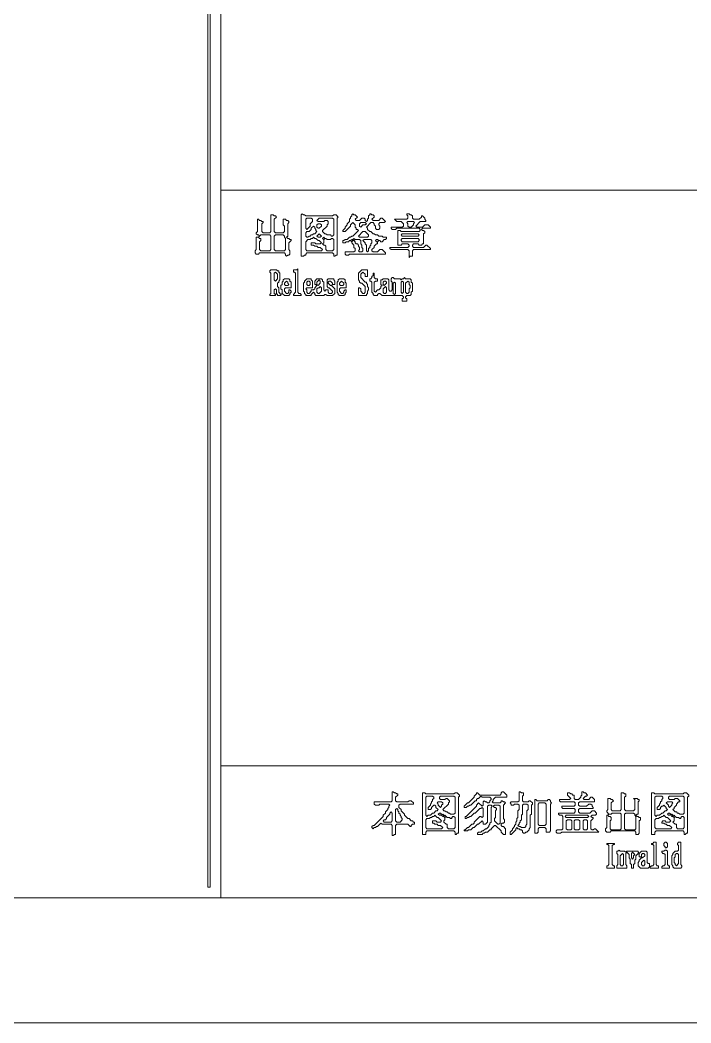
# Model space of a CAD drawing. Header units: millimetres. Extents: x 24 to 865, y 18 to 612.
# Drawn here: x 760.3 to 812.6, y 18.1 to 96.4 of the extents above; entities that cross this region are included whole.
import ezdxf

# ---------------------------------------------------------------- set-up
doc = ezdxf.new("R2010")
doc.units = ezdxf.units.MM
for name, color, linetype, lineweight in [('TRACE_CURVE', 6, 'CONTINUOUS', 0), ('TRACE_STRAIGHT', 5, 'CONTINUOUS', 0), ('TRACE_TEXT_SYMBOL', 6, 'CONTINUOUS', 0)]:
    doc.layers.add(name, color=color, linetype=linetype, lineweight=lineweight)

msp = doc.modelspace()

# ---------------------------------------------------------------- linework, layer by layer
at = {"layer": 'TRACE_CURVE', "color": 6}
msp.add_lwpolyline([(774.98, 600.7), (774.98, 28.726), (775.156, 28.726), (775.156, 600.7)], close=True, dxfattribs=at)
at = {"layer": 'TRACE_STRAIGHT', "color": 5}
for p, q in [((775.986, 601.456), (775.986, 27.883)), ((775.982, 83.099), (854.887, 83.099)), ((775.982, 38.197), (854.887, 38.197)), ((33.756, 27.883), (855.903, 27.883)), ((24.473, 18.127), (865.28, 18.127))]:
    msp.add_line(p, q, dxfattribs=at)
at = {"layer": 'TRACE_TEXT_SYMBOL', "color": 6}
for points in [[(779.885, 81.185), (779.885, 79.871), (779.797, 79.784), (779.272, 79.784), (779.184, 79.871), (779.184, 80.484), (779.272, 80.572), (779.272, 80.66), (779.184, 80.66), (779.097, 80.747), (779.009, 80.747), (778.921, 80.835), (778.834, 80.835), (778.834, 79.871), (778.746, 79.784), (778.746, 79.696), (778.834, 79.609), (778.921, 79.609), (779.009, 79.521), (778.921, 79.434), (778.746, 79.434), (778.746, 78.47), (778.659, 78.383), (778.659, 78.207), (778.746, 78.12), (778.921, 78.12), (779.009, 78.207), (780.936, 78.207), (781.023, 78.12), (781.023, 78.032), (781.111, 77.945), (781.198, 78.032), (781.286, 78.032), (781.374, 78.12), (781.374, 78.383), (781.286, 78.47), (781.286, 78.996), (781.461, 79.171), (781.461, 79.258), (781.374, 79.258), (781.286, 79.346), (781.198, 79.346), (781.111, 79.434), (781.198, 79.521), (781.198, 80.484), (781.286, 80.572), (781.286, 80.66), (781.198, 80.747), (781.111, 80.747), (781.023, 80.835), (780.848, 80.835), (780.848, 80.397), (780.936, 80.309), (780.936, 79.871), (780.848, 79.784), (780.235, 79.784), (780.148, 79.871), (780.148, 80.835), (780.323, 81.01), (780.235, 81.098), (780.148, 81.098), (780.06, 81.185)], [(782.337, 81.273), (782.249, 81.185), (782.249, 77.945), (782.425, 77.945), (782.512, 78.032), (782.6, 78.032), (782.6, 78.12), (782.687, 78.207), (784.702, 78.207), (784.789, 78.12), (784.789, 77.945), (784.877, 77.945), (784.964, 78.032), (785.052, 78.032), (785.052, 80.922), (785.14, 81.01), (784.964, 81.185), (784.789, 81.185), (784.702, 81.098), (782.6, 81.098), (782.512, 81.185), (782.425, 81.185)], [(782.6, 80.835), (782.687, 80.922), (783.038, 80.922), (783.125, 80.835), (783.125, 80.66), (782.95, 80.484), (782.95, 80.309), (782.687, 80.047), (782.6, 80.134)], [(783.651, 80.922), (784.702, 80.922), (784.789, 80.835), (784.789, 79.609), (784.702, 79.521), (784.614, 79.521), (784.526, 79.609), (784.264, 79.609), (784.176, 79.696), (784.089, 79.696), (783.913, 79.871), (783.913, 79.959), (784.264, 80.309), (784.264, 80.397), (784.351, 80.484), (784.351, 80.66), (784.264, 80.747), (784.089, 80.747), (784.001, 80.66), (783.563, 80.66), (783.476, 80.747)], [(790.482, 80.572), (790.569, 80.66), (791.007, 80.66), (791.095, 80.572), (791.007, 80.484), (791.007, 80.397), (790.832, 80.222), (790.657, 80.222), (790.569, 80.309), (790.569, 80.484)], [(783.213, 80.309), (783.3, 80.222), (783.3, 80.134), (783.388, 80.047), (783.388, 79.959), (783.476, 79.871), (783.3, 79.696), (783.213, 79.696), (783.125, 79.609), (783.038, 79.609), (782.95, 79.521), (782.862, 79.521), (782.775, 79.434), (782.687, 79.434), (782.6, 79.521), (782.6, 79.784), (782.687, 79.871), (782.862, 79.871), (783.038, 80.047), (783.038, 80.134)], [(783.476, 80.397), (783.563, 80.484), (783.738, 80.484), (783.826, 80.397), (783.826, 80.309), (783.651, 80.134), (783.563, 80.134), (783.476, 80.222)], [(787.066, 79.871), (787.241, 79.871), (787.504, 79.609), (787.504, 79.521), (787.417, 79.434), (786.804, 79.434), (786.716, 79.521)], [(786.804, 80.484), (786.891, 80.572), (787.241, 80.572), (787.329, 80.484), (787.241, 80.397), (787.066, 80.397), (786.891, 80.222), (786.804, 80.309)], [(779.097, 79.609), (779.797, 79.609), (779.885, 79.521), (779.885, 78.47), (779.797, 78.383), (779.097, 78.383), (779.009, 78.47), (779.009, 79.083), (779.097, 79.171), (779.097, 79.346), (779.009, 79.346), (778.921, 79.434)], [(780.148, 79.521), (780.235, 79.609), (780.848, 79.609), (780.936, 79.521), (780.936, 79.434), (781.023, 79.346), (781.023, 78.47), (780.936, 78.383), (780.235, 78.383), (780.148, 78.47)], [(783.125, 79.346), (783.213, 79.434), (783.3, 79.346), (783.388, 79.346), (783.563, 79.171), (783.651, 79.171), (783.826, 78.996), (783.738, 78.908), (783.388, 78.908), (783.3, 78.996), (783.038, 78.996), (783.038, 78.82), (783.213, 78.82), (783.3, 78.733), (783.476, 78.733), (783.563, 78.645), (783.738, 78.645), (783.913, 78.47), (783.826, 78.383), (782.687, 78.383), (782.6, 78.47), (782.6, 79.083), (782.775, 79.258), (782.95, 79.258), (783.038, 79.346)], [(783.651, 79.696), (783.826, 79.521), (783.738, 79.434), (783.563, 79.434), (783.476, 79.521)], [(783.913, 79.346), (784.001, 79.434), (784.089, 79.346), (784.001, 79.258)], [(784.001, 79.258), (784.089, 79.346), (784.176, 79.346), (784.264, 79.258), (784.526, 79.258), (784.614, 79.346), (784.702, 79.346), (784.789, 79.258), (784.789, 78.47), (784.702, 78.383), (784.264, 78.383), (784.176, 78.47), (784.176, 78.733), (784.089, 78.82), (784.001, 78.82), (783.913, 78.908), (784.001, 78.996)], [(786.103, 79.171), (786.19, 79.258), (786.278, 79.171), (786.19, 79.083)], [(786.278, 79.258), (786.366, 79.346), (786.453, 79.258), (786.366, 79.171)], [(786.366, 79.171), (786.453, 79.258), (786.804, 79.258), (786.891, 79.171), (786.891, 78.908), (786.979, 78.82), (786.979, 78.645), (787.066, 78.558), (787.066, 78.383), (786.979, 78.295), (786.804, 78.295), (786.716, 78.383), (786.804, 78.47), (786.804, 78.645), (786.716, 78.733), (786.716, 78.82), (786.628, 78.908), (786.541, 78.908), (786.453, 78.996), (786.453, 79.083)], [(787.066, 79.171), (787.154, 79.258), (787.679, 79.258), (787.767, 79.171), (787.767, 78.996), (787.679, 78.908), (787.679, 78.82), (787.592, 78.733), (787.592, 78.645), (787.504, 78.558), (787.504, 78.383), (787.417, 78.295), (787.329, 78.383), (787.329, 78.82), (787.241, 78.908), (787.241, 78.996)], [(788.03, 79.171), (788.117, 79.258), (788.205, 79.258), (788.292, 79.171), (788.205, 79.083), (788.117, 79.083)], [(790.044, 79.609), (790.131, 79.696), (791.358, 79.696), (791.445, 79.609), (791.358, 79.521), (790.131, 79.521)], [(790.044, 79.258), (790.131, 79.346), (791.358, 79.346), (791.445, 79.258), (791.445, 79.171), (791.358, 79.083), (790.131, 79.083), (790.044, 79.171)], [(779.885, 76.894), (779.797, 76.806), (779.797, 76.719), (779.885, 76.631), (779.885, 75.055), (779.797, 74.967), (779.797, 74.879), (780.235, 74.879), (780.235, 74.967), (780.323, 75.055), (780.41, 74.967), (780.41, 74.879), (780.673, 74.879), (780.673, 74.967), (780.761, 75.055), (780.936, 74.879), (781.286, 74.879), (781.374, 74.967), (781.374, 75.055), (781.461, 75.142), (781.461, 75.23), (781.374, 75.317), (781.286, 75.317), (781.286, 75.142), (781.198, 75.055), (781.111, 75.055), (780.936, 75.23), (780.936, 75.405), (781.023, 75.493), (781.461, 75.493), (781.461, 75.93), (781.374, 76.018), (781.374, 76.106), (781.286, 76.193), (780.936, 76.193), (780.848, 76.106), (780.848, 76.018), (780.761, 75.93), (780.761, 75.755), (780.673, 75.668), (780.673, 75.405), (780.761, 75.317), (780.761, 75.055), (780.673, 74.967), (780.498, 75.142), (780.498, 75.493), (780.41, 75.58), (780.41, 75.843), (780.498, 75.93), (780.498, 76.018), (780.585, 76.106), (780.585, 76.631), (780.498, 76.719), (780.498, 76.806), (780.41, 76.806), (780.323, 76.894)], [(780.148, 76.631), (780.235, 76.719), (780.41, 76.543), (780.41, 76.193), (780.235, 76.018), (780.148, 76.106)], [(781.987, 76.981), (781.899, 76.894), (781.636, 76.894), (781.636, 76.719), (781.724, 76.719), (781.812, 76.631), (781.812, 75.142), (781.636, 74.967), (781.636, 74.879), (782.249, 74.879), (782.249, 74.967), (782.162, 75.055), (782.074, 75.055), (781.987, 75.142)], [(786.979, 76.894), (786.716, 76.631), (786.716, 76.106), (786.804, 76.018), (786.804, 75.93), (786.891, 75.843), (786.979, 75.843), (787.241, 75.58), (787.241, 75.142), (787.154, 75.055), (787.066, 75.055), (786.891, 75.23), (786.891, 75.405), (786.804, 75.493), (786.716, 75.493), (786.716, 74.879), (787.329, 74.879), (787.329, 74.967), (787.417, 75.055), (787.417, 75.23), (787.504, 75.317), (787.504, 75.493), (787.417, 75.58), (787.417, 75.755), (787.329, 75.843), (787.329, 75.93), (787.241, 75.93), (786.891, 76.281), (786.891, 76.543), (787.066, 76.719), (787.241, 76.543), (787.241, 76.368), (787.417, 76.368), (787.417, 76.894)], [(781.111, 76.018), (781.198, 75.93), (781.198, 75.843), (781.286, 75.755), (781.198, 75.668), (781.023, 75.668), (780.936, 75.755), (780.936, 75.843)], [(782.687, 75.93), (782.775, 76.018), (782.862, 76.018), (782.95, 75.93), (782.95, 75.755), (782.862, 75.668), (782.775, 75.668), (782.687, 75.755)], [(783.651, 76.106), (783.738, 76.018), (783.738, 75.843), (783.563, 75.668), (783.476, 75.755), (783.476, 75.93)], [(784.351, 75.93), (784.439, 76.018), (784.526, 76.018), (784.702, 75.843), (784.702, 75.755), (784.614, 75.668), (784.526, 75.668), (784.351, 75.843)], [(785.227, 76.193), (785.14, 76.106), (785.14, 76.018), (785.052, 75.93), (785.052, 75.142), (785.14, 75.055), (785.14, 74.967), (785.227, 74.879), (785.577, 74.879), (785.665, 74.967), (785.665, 75.055), (785.753, 75.142), (785.753, 75.317), (785.665, 75.317), (785.577, 75.23), (785.577, 75.142), (785.49, 75.055), (785.402, 75.055), (785.227, 75.23), (785.227, 75.405), (785.315, 75.493), (785.753, 75.493), (785.753, 75.843), (785.665, 75.93), (785.665, 76.106), (785.577, 76.193)], [(785.402, 76.018), (785.577, 75.843), (785.577, 75.755), (785.49, 75.668), (785.315, 75.668), (785.227, 75.755), (785.227, 75.843)], [(788.643, 75.93), (788.73, 76.018), (788.818, 76.018), (788.905, 75.93), (788.905, 75.843), (788.73, 75.668), (788.643, 75.755)], [(789.431, 75.843), (789.518, 75.93), (789.606, 75.843), (789.606, 75.055), (789.518, 74.967), (789.431, 75.055)], [(790.044, 75.93), (790.131, 76.018), (790.219, 75.93), (790.219, 75.142), (790.131, 75.055), (790.044, 75.142)], [(790.569, 76.018), (790.657, 75.93), (790.657, 75.755), (790.745, 75.668), (790.745, 75.493), (790.657, 75.405), (790.657, 75.142), (790.569, 75.055), (790.482, 75.055), (790.394, 75.142), (790.394, 75.843)], [(780.148, 75.317), (780.235, 75.405), (780.323, 75.317), (780.323, 75.055), (780.235, 74.967), (780.148, 75.055)], [(783.651, 75.493), (783.738, 75.58), (783.826, 75.493), (783.826, 75.23), (783.651, 75.055), (783.563, 75.055), (783.476, 75.142), (783.476, 75.405), (783.563, 75.493)], [(788.818, 75.58), (788.905, 75.493), (788.905, 75.142), (788.818, 75.055), (788.73, 75.055), (788.643, 75.142), (788.643, 75.405)], [(791.708, 36.082), (791.708, 32.842), (791.971, 32.842), (791.971, 33.017), (792.058, 33.105), (794.16, 33.105), (794.248, 33.017), (794.248, 32.842), (794.335, 32.842), (794.423, 32.929), (794.51, 32.929), (794.51, 35.732), (794.598, 35.82), (794.598, 35.907), (794.423, 36.082), (794.248, 36.082), (794.16, 35.995), (791.971, 35.995), (791.883, 36.082)], [(799.24, 36.17), (799.24, 35.469), (799.152, 35.382), (798.627, 35.382), (798.539, 35.294), (798.627, 35.206), (798.627, 35.119), (798.802, 35.119), (798.889, 35.206), (799.152, 35.206), (799.24, 35.119), (799.24, 34.769), (799.152, 34.681), (799.152, 34.156), (799.064, 34.068), (799.064, 33.893), (798.977, 33.805), (798.977, 33.63), (798.889, 33.542), (798.889, 33.455), (798.714, 33.28), (798.714, 33.192), (798.539, 33.017), (798.539, 32.842), (798.627, 32.842), (798.977, 33.192), (798.977, 33.28), (799.064, 33.367), (799.152, 33.28), (799.24, 33.28), (799.327, 33.192), (799.415, 33.192), (799.502, 33.105), (799.502, 33.017), (799.59, 32.929), (799.678, 32.929), (799.765, 33.017), (799.853, 33.017), (800.028, 33.192), (800.028, 33.28), (800.115, 33.367), (800.115, 34.331), (800.203, 34.418), (800.203, 35.119), (800.291, 35.206), (800.291, 35.294), (800.115, 35.469), (800.028, 35.469), (799.94, 35.382), (799.59, 35.382), (799.502, 35.469), (799.502, 35.82), (799.59, 35.907), (799.59, 36.082), (799.415, 36.082), (799.327, 36.17)], [(807.209, 36.082), (807.209, 34.769), (807.122, 34.681), (806.509, 34.681), (806.421, 34.769), (806.421, 35.294), (806.596, 35.469), (806.509, 35.557), (806.421, 35.557), (806.333, 35.644), (806.158, 35.644), (806.158, 34.769), (806.071, 34.681), (806.071, 34.593), (806.246, 34.418), (806.158, 34.331), (806.071, 34.331), (806.071, 33.367), (805.983, 33.28), (805.983, 33.105), (806.071, 33.017), (806.333, 33.017), (806.421, 33.105), (808.26, 33.105), (808.348, 33.017), (808.348, 32.842), (808.523, 32.842), (808.611, 32.929), (808.611, 33.893), (808.698, 33.98), (808.698, 34.156), (808.611, 34.156), (808.523, 34.243), (808.435, 34.243), (808.348, 34.331), (808.435, 34.418), (808.523, 34.418), (808.523, 35.382), (808.611, 35.469), (808.611, 35.557), (808.523, 35.557), (808.435, 35.644), (808.173, 35.644), (808.26, 35.557), (808.26, 34.769), (808.173, 34.681), (807.56, 34.681), (807.472, 34.769), (807.472, 35.732), (807.56, 35.82), (807.56, 35.995), (807.472, 35.995), (807.384, 36.082)], [(809.574, 36.082), (809.574, 32.842), (809.837, 32.842), (809.837, 33.017), (809.924, 33.105), (812.026, 33.105), (812.114, 33.017), (812.114, 32.842), (812.201, 32.842), (812.289, 32.929), (812.376, 32.929), (812.376, 35.732), (812.464, 35.82), (812.464, 35.907), (812.289, 36.082), (812.114, 36.082), (812.026, 35.995), (809.837, 35.995), (809.749, 36.082)], [(791.971, 35.732), (792.058, 35.82), (792.496, 35.82), (792.584, 35.732), (792.584, 35.644), (792.496, 35.557), (792.496, 35.469), (792.409, 35.382), (792.409, 35.294), (792.321, 35.206), (792.321, 35.119), (792.146, 34.944), (792.146, 34.769), (792.321, 34.769), (792.409, 34.856), (792.409, 34.944), (792.584, 35.119), (792.671, 35.119), (792.759, 35.031), (792.759, 34.944), (792.934, 34.769), (792.846, 34.681), (792.759, 34.681), (792.584, 34.506), (792.496, 34.506), (792.321, 34.331), (792.146, 34.331), (792.058, 34.243), (791.971, 34.331)], [(792.846, 35.294), (792.934, 35.382), (793.197, 35.382), (793.284, 35.294), (793.284, 35.206), (793.197, 35.119), (793.197, 35.031), (793.109, 34.944), (792.934, 35.119), (792.934, 35.206)], [(793.022, 35.732), (793.109, 35.82), (794.16, 35.82), (794.248, 35.732), (794.248, 34.506), (794.16, 34.418), (793.897, 34.418), (793.81, 34.506), (793.722, 34.506), (793.635, 34.593), (793.547, 34.593), (793.459, 34.681), (793.372, 34.681), (793.284, 34.769), (793.722, 35.206), (793.722, 35.294), (793.81, 35.382), (793.81, 35.469), (793.635, 35.644), (793.547, 35.644), (793.459, 35.557), (793.109, 35.557), (793.022, 35.644)], [(800.466, 35.557), (800.466, 32.929), (800.641, 32.929), (800.728, 33.017), (800.728, 33.28), (800.816, 33.367), (801.254, 33.367), (801.342, 33.28), (801.342, 33.017), (801.604, 33.017), (801.692, 33.105), (801.692, 35.206), (801.779, 35.294), (801.692, 35.382), (801.692, 35.469), (801.604, 35.557), (801.517, 35.557), (801.429, 35.469), (800.641, 35.469), (800.553, 35.557)], [(800.728, 35.206), (800.816, 35.294), (801.254, 35.294), (801.342, 35.206), (801.342, 33.63), (801.254, 33.542), (800.816, 33.542), (800.728, 33.63)], [(809.837, 35.732), (809.924, 35.82), (810.362, 35.82), (810.45, 35.732), (810.45, 35.644), (810.362, 35.557), (810.362, 35.469), (810.274, 35.382), (810.274, 35.294), (810.187, 35.206), (810.187, 35.119), (810.012, 34.944), (810.012, 34.769), (810.187, 34.769), (810.274, 34.856), (810.274, 34.944), (810.362, 35.031), (810.45, 35.031), (810.537, 35.119), (810.712, 34.944), (810.712, 34.856), (810.8, 34.769), (810.712, 34.681), (810.625, 34.681), (810.45, 34.506), (810.362, 34.506), (810.187, 34.331), (810.012, 34.331), (809.924, 34.243), (809.837, 34.331)], [(810.712, 35.294), (810.8, 35.382), (811.15, 35.382), (811.238, 35.294), (811.15, 35.206), (811.15, 35.119), (810.975, 34.944), (810.888, 35.031), (810.888, 35.119)], [(810.888, 35.732), (810.975, 35.82), (812.026, 35.82), (812.114, 35.732), (812.114, 34.506), (812.026, 34.418), (811.763, 34.418), (811.676, 34.506), (811.588, 34.506), (811.501, 34.593), (811.413, 34.593), (811.238, 34.769), (811.325, 34.856), (811.325, 34.944), (811.501, 35.119), (811.501, 35.206), (811.676, 35.382), (811.763, 35.382), (811.763, 35.469), (811.588, 35.644), (811.413, 35.644), (811.325, 35.557), (810.975, 35.557), (810.888, 35.644)], [(789.168, 34.506), (789.256, 34.593), (789.343, 34.506), (789.343, 33.893), (789.256, 33.805), (788.73, 33.805), (788.643, 33.893), (788.73, 33.98), (788.818, 33.98), (788.905, 34.068), (788.905, 34.156), (789.168, 34.418)], [(789.606, 34.769), (789.694, 34.856), (789.781, 34.769), (789.781, 34.681), (789.869, 34.593), (789.869, 34.506), (789.956, 34.418), (789.956, 34.331), (790.044, 34.243), (790.044, 34.156), (790.131, 34.068), (790.131, 33.98), (789.956, 33.805), (789.694, 33.805), (789.606, 33.893)], [(792.934, 34.418), (793.022, 34.506), (793.109, 34.506), (793.197, 34.418), (793.109, 34.331), (793.022, 34.331)], [(797.225, 35.031), (797.313, 35.119), (797.663, 35.119), (797.751, 35.031), (797.751, 33.718), (797.663, 33.63), (797.576, 33.63), (797.313, 33.893), (797.313, 34.068), (797.4, 34.156), (797.4, 34.681), (797.488, 34.769), (797.488, 34.856), (797.4, 34.944), (797.313, 34.944)], [(799.502, 35.119), (799.59, 35.206), (799.853, 35.206), (799.94, 35.119), (799.94, 34.769), (799.853, 34.681), (799.853, 33.63), (799.765, 33.542), (799.765, 33.455), (799.678, 33.367), (799.415, 33.367), (799.327, 33.455), (799.24, 33.455), (799.152, 33.542), (799.24, 33.63), (799.24, 33.718), (799.327, 33.805), (799.327, 33.893), (799.415, 33.98), (799.415, 34.331), (799.502, 34.418)], [(806.421, 34.418), (806.509, 34.506), (807.122, 34.506), (807.209, 34.418), (807.209, 33.28), (807.122, 33.192), (806.421, 33.192), (806.333, 33.28), (806.333, 33.893), (806.421, 33.98), (806.421, 34.156), (806.333, 34.243), (806.246, 34.243), (806.158, 34.331), (806.246, 34.418)], [(807.472, 34.418), (807.56, 34.506), (808.173, 34.506), (808.26, 34.418), (808.26, 34.331), (808.348, 34.243), (808.348, 33.28), (808.26, 33.192), (807.56, 33.192), (807.472, 33.28)], [(810.8, 34.418), (810.888, 34.506), (810.975, 34.506), (811.063, 34.418), (810.975, 34.331), (810.888, 34.331)], [(792.584, 34.243), (792.671, 34.331), (792.846, 34.156), (792.934, 34.156), (793.197, 33.893), (793.109, 33.805), (792.846, 33.805), (792.759, 33.893), (792.496, 33.893), (792.496, 33.718), (792.584, 33.718), (792.671, 33.63), (792.846, 33.63), (792.934, 33.542), (793.109, 33.542), (793.284, 33.367), (793.197, 33.28), (792.058, 33.28), (791.971, 33.367), (791.971, 33.98), (792.058, 34.068), (792.233, 34.068), (792.321, 34.156), (792.409, 34.156), (792.496, 34.243)], [(793.197, 34.331), (793.284, 34.418), (793.372, 34.331), (793.284, 34.243)], [(793.372, 34.243), (793.459, 34.331), (793.547, 34.243), (793.459, 34.156)], [(793.459, 34.156), (793.547, 34.243), (793.635, 34.156), (793.81, 34.156), (793.897, 34.068), (793.985, 34.068), (793.985, 34.156), (794.073, 34.243), (794.16, 34.243), (794.248, 34.156), (794.248, 33.367), (794.16, 33.28), (793.722, 33.28), (793.635, 33.367), (793.635, 33.63), (793.547, 33.63), (793.372, 33.805), (793.372, 33.893), (793.459, 33.98)], [(802.83, 34.243), (802.918, 34.331), (804.582, 34.331), (804.669, 34.243), (804.582, 34.156), (802.918, 34.156)], [(802.918, 33.893), (803.005, 33.98), (803.268, 33.98), (803.356, 33.893), (803.356, 33.28), (803.268, 33.192), (803.005, 33.192), (802.918, 33.28)], [(803.531, 33.893), (803.619, 33.98), (803.881, 33.98), (803.969, 33.893), (803.969, 33.28), (803.881, 33.192), (803.619, 33.192), (803.531, 33.28)], [(804.232, 33.893), (804.319, 33.98), (804.494, 33.98), (804.582, 33.893), (804.582, 33.28), (804.494, 33.192), (804.319, 33.192), (804.232, 33.28)], [(810.45, 34.243), (810.537, 34.331), (810.712, 34.156), (810.8, 34.156), (811.063, 33.893), (810.975, 33.805), (810.712, 33.805), (810.625, 33.893), (810.45, 33.893), (810.362, 33.805), (810.362, 33.718), (810.537, 33.718), (810.625, 33.63), (810.712, 33.63), (810.8, 33.542), (810.975, 33.542), (811.15, 33.367), (811.063, 33.28), (809.924, 33.28), (809.837, 33.367), (809.837, 33.98), (809.924, 34.068), (810.099, 34.068), (810.187, 34.156), (810.274, 34.156), (810.362, 34.243)], [(811.063, 34.331), (811.15, 34.418), (811.238, 34.331), (811.15, 34.243)], [(811.238, 34.243), (811.325, 34.331), (811.413, 34.243), (811.325, 34.156)], [(811.325, 34.156), (811.413, 34.243), (811.501, 34.156), (811.676, 34.156), (811.763, 34.068), (811.851, 34.068), (811.851, 34.156), (811.938, 34.243), (812.026, 34.243), (812.114, 34.156), (812.114, 33.367), (812.026, 33.28), (811.588, 33.28), (811.501, 33.367), (811.501, 33.63), (811.413, 33.63), (811.238, 33.805), (811.325, 33.893)], [(806.071, 32.141), (806.071, 32.054), (806.158, 32.054), (806.246, 31.966), (806.246, 30.477), (806.158, 30.39), (806.071, 30.39), (806.071, 30.215), (806.684, 30.215), (806.684, 30.39), (806.596, 30.39), (806.509, 30.477), (806.509, 31.966), (806.596, 32.054), (806.684, 32.054), (806.684, 32.141)], [(810.625, 32.229), (810.537, 32.141), (810.537, 31.966), (810.625, 31.879), (810.625, 31.791), (810.712, 31.791), (810.8, 31.879), (810.8, 32.141), (810.712, 32.229)], [(811.676, 32.229), (811.588, 32.141), (811.588, 32.054), (811.676, 31.966), (811.676, 31.616), (811.588, 31.528), (811.413, 31.528), (811.238, 31.353), (811.238, 31.265), (811.15, 31.178), (811.15, 30.477), (811.238, 30.39), (811.238, 30.302), (811.325, 30.215), (811.851, 30.215), (811.938, 30.302), (811.938, 30.39), (811.851, 30.477), (811.851, 32.229)], [(807.297, 31.353), (807.384, 31.265), (807.384, 30.477), (807.297, 30.39), (807.209, 30.39), (807.122, 30.477), (807.122, 31.178)], [(807.997, 31.353), (808.085, 31.441), (808.26, 31.265), (808.173, 31.178), (808.173, 31.003), (808.085, 30.915), (807.997, 31.003)], [(808.786, 31.265), (808.873, 31.353), (808.961, 31.353), (809.048, 31.265), (809.048, 31.178), (808.873, 31.003), (808.786, 31.09)], [(810.625, 31.616), (810.537, 31.528), (810.362, 31.528), (810.362, 31.441), (810.45, 31.353), (810.537, 31.353), (810.625, 31.265), (810.625, 30.477), (810.537, 30.39), (810.45, 30.39), (810.362, 30.302), (810.362, 30.215), (810.975, 30.215), (810.975, 30.39), (810.888, 30.39), (810.8, 30.477), (810.8, 31.528), (810.712, 31.616)], [(811.413, 31.265), (811.501, 31.353), (811.588, 31.353), (811.676, 31.265), (811.676, 30.565), (811.501, 30.39), (811.413, 30.477), (811.413, 30.565), (811.325, 30.652), (811.325, 31.003), (811.413, 31.09)], [(808.961, 30.828), (809.048, 30.74), (809.048, 30.477), (808.961, 30.39), (808.873, 30.39), (808.786, 30.477), (808.786, 30.652)]]:
    msp.add_lwpolyline(points, close=True, dxfattribs=at)
for points in [[(786.278, 81.273), (786.19, 81.185), (786.19, 81.098), (786.103, 81.01), (786.103, 80.922), (786.015, 80.835), (786.015, 80.66), (785.84, 80.484), (785.84, 80.397), (785.665, 80.222), (785.665, 80.134), (785.49, 79.959), (785.49, 79.871), (785.665, 79.871), (786.103, 80.309), (786.103, 80.397), (786.278, 80.572), (786.453, 80.397), (786.453, 80.222), (786.541, 80.134), (786.541, 80.047), (786.628, 80.047), (786.716, 79.959), (786.278, 79.521), (786.19, 79.521), (786.103, 79.434), (786.015, 79.434), (785.84, 79.258), (785.665, 79.258), (785.577, 79.171), (785.49, 79.171), (785.49, 78.996), (785.665, 78.996), (785.753, 79.083), (785.928, 79.083), (786.015, 79.171), (786.103, 79.171), (786.19, 79.083), (786.19, 78.996), (786.366, 78.82), (786.366, 78.645), (786.453, 78.558), (786.453, 78.383), (786.366, 78.295), (785.665, 78.295), (785.665, 78.12), (785.753, 78.032), (785.928, 78.032), (786.015, 78.12), (788.818, 78.12), (788.818, 78.207), (788.555, 78.47), (788.38, 78.47), (788.205, 78.295), (787.854, 78.295), (787.767, 78.383), (787.767, 78.47), (787.942, 78.645), (787.942, 78.733), (788.117, 78.908), (788.205, 78.908), (788.205, 79.083), (788.292, 79.171), (788.38, 79.171)], [(788.38, 79.171), (788.467, 79.083), (788.555, 79.083), (788.73, 79.258), (788.818, 79.258), (788.905, 79.346), (788.905, 79.434), (788.643, 79.434), (788.555, 79.521), (788.292, 79.521), (788.205, 79.609), (788.03, 79.609), (787.942, 79.696), (787.854, 79.696), (787.679, 79.871), (787.592, 79.871), (787.417, 80.047), (787.417, 80.134), (787.329, 80.222), (787.679, 80.572), (787.854, 80.572), (787.942, 80.484), (787.942, 80.397), (788.03, 80.309), (788.03, 80.134), (788.117, 80.047), (788.292, 80.047), (788.38, 80.134), (788.38, 80.309), (788.292, 80.397), (788.292, 80.484), (788.38, 80.572), (788.73, 80.572), (788.818, 80.66), (788.555, 80.922), (788.467, 80.922), (788.292, 80.747), (787.854, 80.747), (787.767, 80.835), (787.942, 81.01), (787.942, 81.098), (787.854, 81.185), (787.767, 81.185), (787.679, 81.273), (787.592, 81.273), (787.592, 81.185), (787.504, 81.098), (787.504, 80.922), (787.417, 80.835), (787.417, 80.747), (787.329, 80.66), (787.241, 80.747), (787.241, 80.835), (787.154, 80.922), (786.979, 80.922), (786.804, 80.747), (786.541, 80.747), (786.453, 80.835), (786.628, 81.01), (786.453, 81.185), (786.366, 81.185), (786.278, 81.273)], [(790.482, 81.273), (790.482, 81.185), (790.569, 81.098), (790.569, 80.922), (790.482, 80.835), (789.518, 80.835), (789.694, 80.66), (790.044, 80.66), (790.219, 80.484), (790.219, 80.309), (790.131, 80.222), (789.256, 80.222), (789.256, 80.134), (789.343, 80.047), (789.606, 80.047), (789.694, 80.134), (791.445, 80.134), (791.533, 80.047), (791.533, 79.959), (791.445, 79.871), (790.044, 79.871), (789.956, 79.959), (789.781, 79.959), (789.781, 78.82), (790.044, 78.82), (790.131, 78.908), (790.569, 78.908), (790.657, 78.82), (790.657, 78.733), (790.569, 78.645), (789.168, 78.645), (789.168, 78.558), (789.256, 78.47), (790.569, 78.47), (790.657, 78.383), (790.657, 77.857), (790.745, 77.945), (790.92, 77.945), (790.92, 78.383), (791.007, 78.47), (792.321, 78.47), (792.321, 78.558), (792.058, 78.82), (791.971, 78.82), (791.795, 78.645), (791.007, 78.645), (790.92, 78.733), (790.92, 78.82), (791.007, 78.908), (791.358, 78.908), (791.445, 78.82), (791.62, 78.82), (791.708, 78.908), (791.795, 78.908), (791.795, 79.696), (791.883, 79.784), (791.883, 79.871), (791.795, 79.959), (791.708, 79.959), (791.62, 80.047), (791.708, 80.134), (792.321, 80.134), (792.321, 80.222), (792.146, 80.397)], [(792.146, 80.397), (791.883, 80.397), (791.708, 80.222), (791.27, 80.222), (791.182, 80.309), (791.533, 80.66), (791.971, 80.66), (791.971, 80.747), (791.883, 80.835), (791.883, 80.922), (791.708, 81.098), (791.62, 81.098), (791.62, 81.01), (791.445, 80.835), (791.007, 80.835), (790.92, 80.922), (790.92, 81.098), (790.832, 81.185), (790.745, 81.185), (790.657, 81.273), (790.482, 81.273)], [(782.687, 76.193), (782.512, 76.018), (782.512, 75.93), (782.425, 75.843), (782.425, 75.23), (782.512, 75.142), (782.512, 75.055), (782.6, 74.967), (782.6, 74.879), (783.038, 74.879), (783.038, 74.967), (783.213, 75.142), (783.3, 75.055), (783.3, 74.967), (783.388, 74.879), (784.001, 74.879), (784.089, 74.967), (784.176, 74.967), (784.264, 74.879), (784.702, 74.879), (784.877, 75.055), (784.877, 75.405), (784.614, 75.668), (784.702, 75.755), (784.877, 75.755), (784.877, 76.018), (784.789, 76.106), (784.789, 76.193), (784.351, 76.193), (784.264, 76.106), (784.264, 75.58), (784.351, 75.493), (784.439, 75.493), (784.702, 75.23), (784.702, 75.142), (784.614, 75.055), (784.439, 75.055), (784.351, 75.142), (784.351, 75.317), (784.176, 75.317), (784.089, 75.23), (784.001, 75.317), (784.001, 75.93), (783.913, 76.018), (783.913, 76.106), (783.826, 76.193), (783.476, 76.193), (783.3, 76.018), (783.3, 75.755), (783.388, 75.755), (783.476, 75.668), (783.3, 75.493), (783.3, 75.405), (783.213, 75.317), (783.038, 75.317), (783.038, 75.23), (782.862, 75.055), (782.775, 75.055), (782.687, 75.142), (782.687, 75.317), (782.6, 75.405), (782.687, 75.493), (783.125, 75.493), (783.125, 76.018)], [(783.125, 76.018), (783.038, 76.106), (783.038, 76.193), (782.687, 76.193)], [(787.854, 76.631), (787.854, 76.456), (787.767, 76.368), (787.767, 76.281), (787.679, 76.193), (787.592, 76.193), (787.592, 76.018), (787.679, 76.018), (787.767, 75.93), (787.767, 75.142), (787.854, 75.055), (787.854, 74.967), (787.942, 74.879), (788.205, 74.879), (788.205, 74.967), (788.292, 75.055), (788.38, 75.055), (788.555, 74.879), (790.131, 74.879), (790.219, 74.792), (790.219, 74.704), (790.131, 74.617), (790.131, 74.442), (790.482, 74.442), (790.482, 74.617), (790.394, 74.704), (790.394, 74.792), (790.482, 74.879), (790.745, 74.879), (790.832, 74.967), (790.832, 75.142), (790.92, 75.23), (790.92, 75.843), (790.832, 75.93), (790.832, 76.106), (790.745, 76.193), (790.394, 76.193), (790.307, 76.281), (790.219, 76.193), (790.131, 76.193), (790.044, 76.106), (789.956, 76.193), (789.518, 76.193), (789.431, 76.281), (789.343, 76.281), (789.256, 76.193), (789.256, 76.018), (789.343, 75.93), (789.343, 75.317), (789.256, 75.23), (789.168, 75.23), (789.081, 75.317), (789.081, 76.106), (788.993, 76.193), (788.643, 76.193), (788.555, 76.106), (788.467, 76.106), (788.467, 75.755), (788.555, 75.668), (788.467, 75.58), (788.467, 75.493), (788.292, 75.317), (788.205, 75.317), (788.03, 75.142)], [(788.03, 75.142), (787.942, 75.23), (787.942, 75.93), (788.03, 76.018), (788.205, 76.018), (788.205, 76.193), (788.03, 76.193), (787.942, 76.281), (787.942, 76.631), (787.854, 76.631)], [(789.343, 36.17), (789.343, 35.469), (789.256, 35.382), (787.942, 35.382), (787.942, 35.206), (788.03, 35.119), (788.292, 35.119), (788.38, 35.206), (789.081, 35.206), (789.168, 35.119), (789.081, 35.031), (789.081, 34.944), (788.993, 34.856), (788.993, 34.769), (788.818, 34.593), (788.818, 34.506), (788.643, 34.331), (788.643, 34.243), (787.942, 33.542), (787.854, 33.542), (787.767, 33.455), (787.767, 33.367), (787.854, 33.28), (787.942, 33.367), (788.03, 33.367), (788.117, 33.455), (788.205, 33.455), (788.467, 33.718), (788.555, 33.63), (789.256, 33.63), (789.343, 33.542), (789.343, 32.754), (789.431, 32.754), (789.518, 32.842), (789.606, 32.842), (789.606, 33.542), (789.694, 33.63), (790.569, 33.63), (790.745, 33.455), (790.832, 33.455), (790.832, 33.542), (790.92, 33.63), (791.095, 33.63), (791.095, 33.805), (791.007, 33.805), (790.92, 33.893), (790.832, 33.893), (790.657, 34.068), (790.569, 34.068), (790.307, 34.331), (790.307, 34.418), (790.044, 34.681), (790.044, 34.769), (789.869, 34.944), (789.869, 35.119), (789.956, 35.206), (791.007, 35.206), (791.007, 35.294), (790.832, 35.469), (790.657, 35.469), (790.569, 35.382), (789.694, 35.382), (789.606, 35.469), (789.606, 35.732)], [(789.606, 35.732), (789.781, 35.907), (789.781, 35.995), (789.694, 35.995), (789.606, 36.082), (789.518, 36.082), (789.431, 36.17), (789.343, 36.17)], [(797.926, 36.17), (797.838, 36.082), (797.838, 35.995), (797.751, 35.907), (796.174, 35.907), (795.999, 36.082), (795.912, 36.082), (795.912, 35.995), (795.736, 35.82), (795.736, 35.732), (795.299, 35.294), (795.211, 35.294), (794.948, 35.031), (794.948, 34.944), (795.123, 34.944), (795.211, 35.031), (795.299, 35.031), (795.386, 35.119), (795.474, 35.119), (795.824, 35.469), (795.912, 35.469), (795.912, 35.557), (795.999, 35.644), (796.087, 35.644), (796.262, 35.82), (796.35, 35.732), (796.963, 35.732), (797.05, 35.644), (797.05, 35.557), (796.963, 35.469), (796.963, 35.382), (796.875, 35.294), (796.787, 35.294), (796.7, 35.382), (796.612, 35.382), (796.525, 35.469), (796.437, 35.382), (796.437, 35.119), (796.35, 35.031), (796.087, 35.294), (795.912, 35.119), (795.912, 35.031), (795.123, 34.243), (795.036, 34.243), (795.036, 34.068), (795.123, 34.068), (795.211, 34.156), (795.299, 34.156), (795.386, 34.243), (795.474, 34.243), (795.736, 34.506), (795.824, 34.506), (796.174, 34.856), (796.262, 34.856), (796.35, 34.944), (796.437, 34.856), (796.437, 34.243), (796.35, 34.156), (796.262, 34.243), (796.174, 34.243), (795.736, 33.805), (795.736, 33.718), (795.649, 33.63), (795.561, 33.63)], [(798.014, 35.382), (797.926, 35.469), (797.838, 35.469), (797.838, 35.382), (797.751, 35.294), (797.225, 35.294), (797.138, 35.382), (797.225, 35.469), (797.225, 35.557), (797.4, 35.732), (798.276, 35.732), (798.276, 35.907), (798.014, 36.17), (797.926, 36.17)], [(804.144, 36.17), (804.144, 35.907), (804.056, 35.82), (804.056, 35.732), (803.881, 35.557), (803.619, 35.557), (803.531, 35.644), (803.531, 35.907), (803.443, 35.907), (803.356, 35.995), (803.268, 35.995), (803.181, 36.082), (803.005, 36.082), (803.005, 35.907), (803.268, 35.644), (803.181, 35.557), (802.392, 35.557), (802.392, 35.469), (802.48, 35.382), (803.531, 35.382), (803.619, 35.294), (803.619, 35.119), (803.531, 35.031), (802.568, 35.031), (802.568, 34.944), (802.655, 34.856), (803.531, 34.856), (803.619, 34.769), (803.619, 34.593), (803.531, 34.506), (802.305, 34.506), (802.305, 34.418), (802.392, 34.331), (802.568, 34.331), (802.655, 34.243), (802.655, 33.28), (802.568, 33.192), (802.217, 33.192), (802.13, 33.105), (802.13, 33.017), (802.217, 32.929), (802.48, 32.929), (802.568, 33.017), (805.458, 33.017), (805.195, 33.28), (805.107, 33.28), (805.02, 33.192), (804.932, 33.192), (804.845, 33.28), (804.845, 33.893), (805.02, 34.068), (805.02, 34.156), (804.932, 34.156), (804.845, 34.243), (804.932, 34.331), (805.195, 34.331), (805.283, 34.418), (805.283, 34.506), (805.107, 34.681), (804.932, 34.681), (804.757, 34.506), (803.969, 34.506), (803.881, 34.593), (803.881, 34.769)], [(803.881, 34.769), (803.969, 34.856), (805.02, 34.856), (805.02, 34.944), (804.932, 35.031), (804.932, 35.119), (804.845, 35.206), (804.669, 35.206), (804.494, 35.031), (803.969, 35.031), (803.881, 35.119), (803.881, 35.294), (803.969, 35.382), (805.107, 35.382), (805.107, 35.557), (804.932, 35.732), (804.845, 35.732), (804.669, 35.557), (804.319, 35.557), (804.232, 35.644), (804.407, 35.82), (804.494, 35.82), (804.582, 35.907), (804.407, 36.082), (804.319, 36.082), (804.232, 36.17), (804.144, 36.17)], [(795.561, 33.63), (795.299, 33.367), (795.211, 33.367), (795.036, 33.192), (794.948, 33.192), (794.948, 33.105), (795.211, 33.105), (795.299, 33.192), (795.474, 33.192), (795.649, 33.367), (795.736, 33.367), (795.999, 33.63), (796.087, 33.63), (796.35, 33.893), (796.437, 33.805), (796.437, 33.63), (796.612, 33.63), (796.787, 33.805), (796.787, 35.031), (796.875, 35.119), (797.05, 35.119), (797.138, 35.031), (797.05, 34.944), (797.05, 33.805), (796.963, 33.718), (796.963, 33.63), (796.875, 33.542), (796.875, 33.455), (796.7, 33.28), (796.612, 33.28), (796.437, 33.105), (796.35, 33.105), (796.262, 33.017), (796.087, 33.017), (795.999, 32.929), (795.999, 32.842), (796.35, 32.842), (796.437, 32.929), (796.525, 32.929), (796.612, 33.017), (796.787, 33.017), (796.963, 33.192), (797.05, 33.192), (797.05, 33.28), (797.313, 33.542), (797.4, 33.542), (797.838, 33.105), (797.838, 33.017), (798.014, 32.842), (798.189, 32.842), (798.189, 33.28), (798.014, 33.455), (797.926, 33.455), (797.838, 33.542), (797.838, 33.63), (797.926, 33.718), (798.014, 33.718), (798.101, 33.805), (798.101, 33.98), (798.014, 34.068), (798.014, 35.119), (798.189, 35.294), (798.101, 35.382), (798.014, 35.382)], [(809.749, 32.229), (809.661, 32.141), (809.574, 32.141), (809.574, 32.054), (809.661, 32.054), (809.749, 31.966), (809.749, 30.477), (809.661, 30.39), (809.574, 30.39), (809.486, 30.302), (809.399, 30.39), (809.399, 30.565), (809.311, 30.565), (809.224, 30.652), (809.224, 31.441), (809.136, 31.528), (808.786, 31.528), (808.611, 31.353), (808.523, 31.441), (808.523, 31.528), (807.647, 31.528), (807.56, 31.441), (807.472, 31.528), (807.122, 31.528), (807.034, 31.616), (806.947, 31.528), (806.859, 31.528), (806.859, 31.353), (806.947, 31.265), (806.947, 30.477), (806.859, 30.39), (806.859, 30.215), (807.647, 30.215), (807.647, 30.39), (807.56, 30.477), (807.56, 31.353), (807.647, 31.441), (807.822, 31.265), (807.822, 31.003), (807.91, 30.915), (807.91, 30.565), (807.997, 30.477), (807.997, 30.215), (808.173, 30.215), (808.173, 30.477), (808.26, 30.565), (808.26, 30.828), (808.348, 30.915), (808.348, 31.178), (808.523, 31.353), (808.611, 31.265), (808.611, 31.09), (808.698, 31.09), (808.786, 31.003), (808.611, 30.828), (808.611, 30.74), (808.523, 30.652), (808.523, 30.39), (808.698, 30.215), (809.311, 30.215), (809.399, 30.302), (809.486, 30.215), (810.099, 30.215), (810.099, 30.39)], [(810.099, 30.39), (810.012, 30.39), (809.924, 30.477), (809.924, 32.229), (809.749, 32.229)]]:
    msp.add_lwpolyline(points, dxfattribs=at)

doc.saveas('drawing.dxf')
